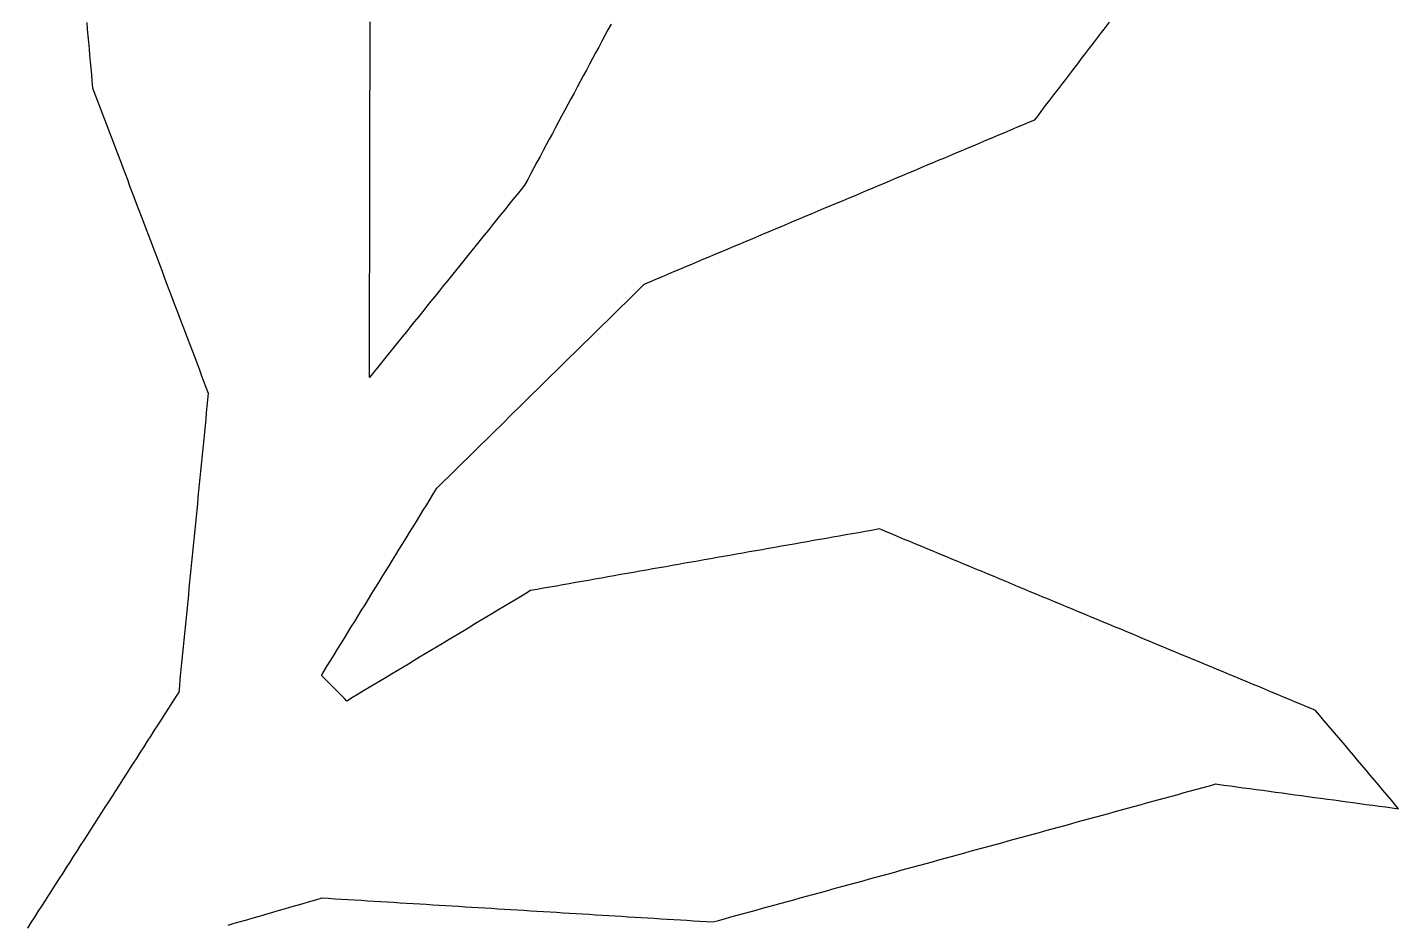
# Model space of a CAD drawing. Header units: millimetres. Extents: x 230 to 3347, y 514 to 5196.
# Drawn here: x 2893.1 to 3103.1, y 3527.3 to 3664.5 of the extents above; entities that cross this region are included whole.
import ezdxf

# ---------------------------------------------------------------- set-up
doc = ezdxf.new("R2010")
doc.units = ezdxf.units.MM
doc.layers.add('ALL_ISLANDS', color=7, linetype='Continuous')
doc.layers.add('OUTLINE_ISLAND_01', color=7, linetype='Continuous')

msp = doc.modelspace()

# ---------------------------------------------------------------- linework, layer by layer
at = {"layer": 'ALL_ISLANDS'}
for points in [[(2902.186, 3665.2308), (2902.2755, 3664.2348), (2902.365, 3663.2388), (2902.4544, 3662.2428), (2902.5439, 3661.2468), (2902.6334, 3660.2509), (2902.7229, 3659.2549), (2902.8124, 3658.2589), (2902.9019, 3657.2629), (2902.9914, 3656.2669), (2903.0809, 3655.2709), (2903.0972, 3655.2277), (2903.4513, 3654.2925), (2903.8054, 3653.3573), (2904.1595, 3652.4221), (2904.5136, 3651.4868), (2904.8677, 3650.5516), (2905.2218, 3649.6164), (2905.5759, 3648.6812), (2905.93, 3647.746), (2906.2841, 3646.8108), (2906.6382, 3645.8756), (2906.9923, 3644.9404), (2907.3464, 3644.0052), (2907.7005, 3643.07), (2908.0546, 3642.1348), (2908.4087, 3641.1996), (2908.7628, 3640.2644), (2909.1169, 3639.3292), (2909.471, 3638.3939), (2909.8251, 3637.4587), (2910.1792, 3636.5235), (2910.5333, 3635.5883), (2910.8874, 3634.6531), (2911.2415, 3633.7179), (2911.5956, 3632.7827), (2911.9497, 3631.8475), (2912.3038, 3630.9123), (2912.6579, 3629.9771), (2913.012, 3629.0419), (2913.3661, 3628.1067), (2913.7202, 3627.1715), (2914.0743, 3626.2362), (2914.4284, 3625.301), (2914.7825, 3624.3658), (2915.1366, 3623.4306), (2915.4907, 3622.4954), (2915.8449, 3621.5602), (2916.199, 3620.625), (2916.5531, 3619.6898), (2916.9072, 3618.7546), (2917.2613, 3617.8194), (2917.6154, 3616.8842), (2917.9695, 3615.949), (2918.3236, 3615.0138), (2918.6777, 3614.0786), (2919.0318, 3613.1433), (2919.3859, 3612.2081), (2919.74, 3611.2729), (2920.0941, 3610.3377), (2920.4482, 3609.4025), (2920.8023, 3608.4673), (2920.704, 3607.474), (2920.6056, 3606.4789), (2920.5072, 3605.4837), (2920.4088, 3604.4886), (2920.3104, 3603.4934), (2920.212, 3602.4983), (2920.1136, 3601.5031), (2920.0152, 3600.508), (2919.9168, 3599.5128), (2919.8184, 3598.5177), (2919.72, 3597.5225), (2919.6216, 3596.5274), (2919.5232, 3595.5323), (2919.4248, 3594.5371), (2919.3264, 3593.542), (2919.228, 3592.5468), (2919.1296, 3591.5517), (2919.0312, 3590.5565), (2918.9328, 3589.5614), (2918.8344, 3588.5662), (2918.7359, 3587.5711), (2918.6375, 3586.5759), (2918.5391, 3585.5808), (2918.4407, 3584.5856), (2918.3423, 3583.5905), (2918.2439, 3582.5953), (2918.1455, 3581.6002), (2918.0471, 3580.6051), (2917.9487, 3579.6099), (2917.8503, 3578.6148), (2917.7519, 3577.6196), (2917.6535, 3576.6245), (2917.5551, 3575.6293), (2917.4567, 3574.6342), (2917.3583, 3573.639), (2917.2599, 3572.6439), (2917.1615, 3571.6487), (2917.0631, 3570.6536), (2916.9647, 3569.6584), (2916.8663, 3568.6633), (2916.7679, 3567.6682), (2916.6695, 3566.673), (2916.571, 3565.6779), (2916.4726, 3564.6827), (2916.3742, 3563.6876), (2916.2758, 3562.6924), (2915.7806, 3561.9202), (2915.2407, 3561.0785), (2914.7009, 3560.2367), (2914.161, 3559.3949), (2913.6212, 3558.5532), (2913.0813, 3557.7114), (2912.5415, 3556.8697), (2912.0016, 3556.0279), (2911.4618, 3555.1861), (2910.9219, 3554.3444), (2910.3821, 3553.5026), (2909.8422, 3552.6609), (2909.3024, 3551.8191), (2908.7625, 3550.9773), (2908.2227, 3550.1356), (2907.6828, 3549.2938), (2907.143, 3548.4521), (2906.6031, 3547.6103), (2906.0633, 3546.7685), (2905.5234, 3545.9268), (2904.9836, 3545.085), (2904.4437, 3544.2433), (2903.9039, 3543.4015), (2903.364, 3542.5597), (2902.8242, 3541.718), (2902.2843, 3540.8762), (2901.7445, 3540.0345), (2901.2046, 3539.1927), (2900.6648, 3538.3509), (2900.1249, 3537.5092), (2899.5851, 3536.6674), (2899.0452, 3535.8257), (2898.5053, 3534.9839), (2897.9655, 3534.1421), (2897.4256, 3533.3004), (2896.8858, 3532.4586), (2896.3459, 3531.6169), (2895.8061, 3530.7751), (2895.2662, 3529.9333), (2894.7264, 3529.0916), (2894.1865, 3528.2498), (2893.6467, 3527.4081), (2893.1068, 3526.5663)], [(2923.8337, 3527.0166), (2924.7942, 3527.295), (2925.7546, 3527.5733), (2926.7151, 3527.8516), (2927.6756, 3528.1299), (2928.6361, 3528.4082), (2929.5966, 3528.6865), (2930.5571, 3528.9649), (2931.5176, 3529.2432), (2932.4781, 3529.5215), (2933.4386, 3529.7998), (2934.399, 3530.0781), (2935.3595, 3530.3565), (2936.32, 3530.6348), (2937.2805, 3530.9131), (2938.241, 3531.1914), (2939.2074, 3531.132), (2940.2056, 3531.0707), (2941.2037, 3531.0094), (2942.2018, 3530.948), (2943.1999, 3530.8867), (2944.198, 3530.8254), (2945.1961, 3530.764), (2946.1943, 3530.7027), (2947.1924, 3530.6414), (2948.1905, 3530.5801), (2949.1886, 3530.5187), (2950.1867, 3530.4574), (2951.1849, 3530.3961), (2952.183, 3530.3347), (2953.1811, 3530.2734), (2954.1792, 3530.2121), (2955.1773, 3530.1507), (2956.1754, 3530.0894), (2957.1736, 3530.0281), (2958.1717, 3529.9667), (2959.1698, 3529.9054), (2960.1679, 3529.8441), (2961.166, 3529.7827), (2962.1641, 3529.7214), (2963.1623, 3529.6601), (2964.1604, 3529.5988), (2965.1585, 3529.5374), (2966.1566, 3529.4761), (2967.1547, 3529.4148), (2968.1528, 3529.3534), (2969.151, 3529.2921), (2970.1491, 3529.2308), (2971.1472, 3529.1694), (2972.1453, 3529.1081), (2973.1434, 3529.0468), (2974.1416, 3528.9854), (2975.1397, 3528.9241), (2976.1378, 3528.8628), (2977.1359, 3528.8014), (2978.134, 3528.7401), (2979.1321, 3528.6788), (2980.1303, 3528.6175), (2981.1284, 3528.5561), (2982.1265, 3528.4948), (2983.1246, 3528.4335), (2984.1227, 3528.3721), (2985.1208, 3528.3108), (2986.119, 3528.2495), (2987.1171, 3528.1881), (2988.1152, 3528.1268), (2989.1133, 3528.0655), (2990.1114, 3528.0041), (2991.1095, 3527.9428), (2992.1077, 3527.8815), (2993.1058, 3527.8201), (2994.1039, 3527.7588), (2995.102, 3527.6975), (2996.1001, 3527.6361), (2997.0983, 3527.5748), (2998.0964, 3527.5135), (2998.9255, 3527.7409), (2999.8898, 3528.0054), (3000.8542, 3528.2699), (3001.8186, 3528.5344), (3002.783, 3528.799), (3003.7474, 3529.0635), (3004.7118, 3529.328), (3005.6761, 3529.5925), (3006.6405, 3529.857), (3007.6049, 3530.1215), (3008.5693, 3530.386), (3009.5337, 3530.6506), (3010.498, 3530.9151), (3011.4624, 3531.1796), (3012.4268, 3531.4441), (3013.3912, 3531.7086), (3014.3556, 3531.9731), (3015.32, 3532.2376), (3016.2843, 3532.5022), (3017.2487, 3532.7667), (3018.2131, 3533.0312), (3019.1775, 3533.2957), (3020.1419, 3533.5602), (3021.1062, 3533.8247), (3022.0706, 3534.0892), (3023.035, 3534.3537), (3023.9994, 3534.6183), (3024.9638, 3534.8828), (3025.9282, 3535.1473), (3026.8925, 3535.4118), (3027.8569, 3535.6763), (3028.8213, 3535.9408), (3029.7857, 3536.2053), (3030.7501, 3536.4699), (3031.7144, 3536.7344), (3032.6788, 3536.9989), (3033.6432, 3537.2634), (3034.6076, 3537.5279), (3035.572, 3537.7924), (3036.5364, 3538.0569), (3037.5007, 3538.3215), (3038.4651, 3538.586), (3039.4295, 3538.8505), (3040.3939, 3539.115), (3041.3583, 3539.3795), (3042.3226, 3539.644), (3043.287, 3539.9085), (3044.2514, 3540.1731), (3045.2158, 3540.4376), (3046.1802, 3540.7021), (3047.1446, 3540.9666), (3048.1089, 3541.2311), (3049.0733, 3541.4956), (3050.0377, 3541.7601), (3051.0021, 3542.0247), (3051.9665, 3542.2892), (3052.9308, 3542.5537), (3053.8952, 3542.8182), (3054.8596, 3543.0827), (3055.824, 3543.3472), (3056.7884, 3543.6117), (3057.7528, 3543.8763), (3058.7171, 3544.1408), (3059.6815, 3544.4053), (3060.6459, 3544.6698), (3061.6103, 3544.9343), (3062.5747, 3545.1988), (3063.539, 3545.4633), (3064.5034, 3545.7279), (3065.4678, 3545.9924), (3066.4322, 3546.2569), (3067.3966, 3546.5214), (3068.361, 3546.7859), (3069.3253, 3547.0504), (3070.2897, 3547.3149), (3071.2541, 3547.5795), (3072.2185, 3547.844), (3073.1829, 3548.1085), (3074.1472, 3548.373), (3075.1116, 3548.6375), (3075.3565, 3548.6043), (3076.3474, 3548.47), (3077.3384, 3548.3357), (3078.3293, 3548.2014), (3079.3203, 3548.0671), (3080.3112, 3547.9328), (3081.3021, 3547.7985), (3082.2931, 3547.6642), (3083.284, 3547.5299), (3084.275, 3547.3956), (3085.2659, 3547.2613), (3086.2568, 3547.127), (3087.2478, 3546.9927), (3088.2387, 3546.8584), (3089.2297, 3546.7241), (3090.2206, 3546.5898), (3091.2115, 3546.4555), (3092.2025, 3546.3212), (3093.1934, 3546.1869), (3094.1844, 3546.0525), (3095.1753, 3545.9182), (3096.1662, 3545.7839), (3097.1572, 3545.6496), (3098.1481, 3545.5153), (3099.1391, 3545.381), (3100.13, 3545.2467), (3101.1209, 3545.1124), (3102.1119, 3544.9781), (3103.1028, 3544.8438), (3102.6412, 3545.3906), (3101.9961, 3546.1547), (3101.3511, 3546.9188), (3100.706, 3547.6829), (3100.0609, 3548.447), (3099.4158, 3549.2111), (3098.7707, 3549.9752), (3098.1256, 3550.7393), (3097.4805, 3551.5034), (3096.8354, 3552.2675), (3096.1903, 3553.0316), (3095.5453, 3553.7957), (3094.9002, 3554.5598), (3094.2551, 3555.324), (3093.61, 3556.0881), (3092.9649, 3556.8522), (3092.3198, 3557.6163), (3091.6747, 3558.3804), (3091.0296, 3559.1445), (3090.3845, 3559.9086), (3090.0872, 3560.0323), (3089.1639, 3560.4164), (3088.2407, 3560.8005), (3087.3174, 3561.1847), (3086.3941, 3561.5688), (3085.4708, 3561.9529), (3084.5475, 3562.337), (3083.6242, 3562.7212), (3082.701, 3563.1053), (3081.7777, 3563.4894), (3080.8544, 3563.8735), (3079.9311, 3564.2576), (3079.0078, 3564.6418), (3078.0845, 3565.0259), (3077.1613, 3565.41), (3076.238, 3565.7941), (3075.3147, 3566.1782), (3074.3914, 3566.5624), (3073.4681, 3566.9465), (3072.5448, 3567.3306), (3071.6216, 3567.7147), (3070.6983, 3568.0989), (3069.775, 3568.483), (3068.8517, 3568.8671), (3067.9284, 3569.2512), (3067.0052, 3569.6353), (3066.0819, 3570.0195), (3065.1586, 3570.4036), (3064.2353, 3570.7877), (3063.312, 3571.1718), (3062.3887, 3571.5559), (3061.4655, 3571.9401), (3060.5422, 3572.3242), (3059.6189, 3572.7083), (3058.6956, 3573.0924), (3057.7723, 3573.4766), (3056.849, 3573.8607), (3055.9258, 3574.2448), (3055.0025, 3574.6289), (3054.0792, 3575.013), (3053.1559, 3575.3972), (3052.2326, 3575.7813), (3051.3093, 3576.1654), (3050.3861, 3576.5495), (3049.4628, 3576.9336), (3048.5395, 3577.3178), (3047.6162, 3577.7019), (3046.6929, 3578.086), (3045.7697, 3578.4701), (3044.8464, 3578.8542), (3043.9231, 3579.2384), (3042.9998, 3579.6225), (3042.0765, 3580.0066), (3041.1532, 3580.3907), (3040.23, 3580.7749), (3039.3067, 3581.159), (3038.3834, 3581.5431), (3037.4601, 3581.9272), (3036.5368, 3582.3113), (3035.6135, 3582.6955), (3034.6903, 3583.0796), (3033.767, 3583.4637), (3032.8437, 3583.8478), (3031.9204, 3584.2319), (3030.9971, 3584.6161), (3030.0738, 3585.0002), (3029.1506, 3585.3843), (3028.2273, 3585.7684), (3027.304, 3586.1526), (3026.3807, 3586.5367), (3025.4574, 3586.9208), (3024.5342, 3587.3049), (3023.6109, 3587.689), (3023.3549, 3587.6439), (3022.3701, 3587.4701), (3021.3854, 3587.2963), (3020.4006, 3587.1225), (3019.4158, 3586.9487), (3018.431, 3586.7749), (3017.4462, 3586.6011), (3016.4614, 3586.4273), (3015.4767, 3586.2536), (3014.4919, 3586.0798), (3013.5071, 3585.906), (3012.5223, 3585.7322), (3011.5375, 3585.5584), (3010.5527, 3585.3846), (3009.568, 3585.2108), (3008.5832, 3585.037), (3007.5984, 3584.8632), (3006.6136, 3584.6895), (3005.6288, 3584.5157), (3004.644, 3584.3419), (3003.6593, 3584.1681), (3002.6745, 3583.9943), (3001.6897, 3583.8205), (3000.7049, 3583.6467), (2999.7201, 3583.4729), (2998.7353, 3583.2991), (2997.7506, 3583.1254), (2996.7658, 3582.9516), (2995.781, 3582.7778), (2994.7962, 3582.604), (2993.8114, 3582.4302), (2992.8267, 3582.2564), (2991.8419, 3582.0826), (2990.8571, 3581.9088), (2989.8723, 3581.735), (2988.8875, 3581.5612), (2987.9027, 3581.3875), (2986.918, 3581.2137), (2985.9332, 3581.0399), (2984.9484, 3580.8661), (2983.9636, 3580.6923), (2982.9788, 3580.5185), (2981.994, 3580.3447), (2981.0093, 3580.1709), (2980.0245, 3579.9971), (2979.0397, 3579.8234), (2978.0549, 3579.6496), (2977.0701, 3579.4758), (2976.0853, 3579.302), (2975.1006, 3579.1282), (2974.1158, 3578.9544), (2973.131, 3578.7806), (2972.1462, 3578.6068), (2971.1614, 3578.433), (2970.1766, 3578.2593), (2969.4579, 3577.8272), (2968.6009, 3577.312), (2967.7438, 3576.7967), (2966.8868, 3576.2815), (2966.0297, 3575.7663), (2965.1727, 3575.251), (2964.3156, 3574.7358), (2963.4585, 3574.2206), (2962.6015, 3573.7054), (2961.7444, 3573.1901), (2960.8874, 3572.6749), (2960.0303, 3572.1597), (2959.1733, 3571.6445), (2958.3162, 3571.1292), (2957.4592, 3570.614), (2956.6021, 3570.0988), (2955.7451, 3569.5835), (2954.888, 3569.0683), (2954.031, 3568.5531), (2953.1739, 3568.0379), (2952.3168, 3567.5226), (2951.4598, 3567.0074), (2950.6027, 3566.4922), (2949.7457, 3565.977), (2948.8886, 3565.4617), (2948.0316, 3564.9465), (2947.1745, 3564.4313), (2946.3175, 3563.916), (2945.4604, 3563.4008), (2944.6034, 3562.8856), (2943.7463, 3562.3704), (2942.8893, 3561.8551), (2942.0322, 3561.3399), (2941.6576, 3561.7172), (2940.953, 3562.4269), (2940.2484, 3563.1365), (2939.5438, 3563.8461), (2938.8393, 3564.5557), (2938.1347, 3565.2654), (2938.5114, 3565.8762), (2939.0364, 3566.7274), (2939.5613, 3567.5785), (2940.0862, 3568.4297), (2940.6112, 3569.2808), (2941.1361, 3570.1319), (2941.6611, 3570.9831), (2942.186, 3571.8342), (2942.7109, 3572.6854), (2943.2359, 3573.5365), (2943.7608, 3574.3877), (2944.2857, 3575.2388), (2944.8107, 3576.0899), (2945.3356, 3576.9411), (2945.8605, 3577.7922), (2946.3855, 3578.6434), (2946.9104, 3579.4945), (2947.4353, 3580.3456), (2947.9603, 3581.1968), (2948.4852, 3582.0479), (2949.0101, 3582.8991), (2949.5351, 3583.7502), (2950.06, 3584.6014), (2950.585, 3585.4525), (2951.1099, 3586.3036), (2951.6348, 3587.1548), (2952.1598, 3588.0059), (2952.6847, 3588.8571), (2953.2096, 3589.7082), (2953.7346, 3590.5594), (2954.2595, 3591.4105), (2954.7844, 3592.2616), (2955.3094, 3593.1128), (2955.8343, 3593.9639), (2956.2185, 3594.3418), (2956.9314, 3595.0431), (2957.6444, 3595.7443), (2958.3573, 3596.4455), (2959.0702, 3597.1468), (2959.7831, 3597.848), (2960.4961, 3598.5493), (2961.209, 3599.2505), (2961.9219, 3599.9517), (2962.6348, 3600.653), (2963.3478, 3601.3542), (2964.0607, 3602.0555), (2964.7736, 3602.7567), (2965.4865, 3603.4579), (2966.1995, 3604.1592), (2966.9124, 3604.8604), (2967.6253, 3605.5617), (2968.3382, 3606.2629), (2969.0512, 3606.9641), (2969.7641, 3607.6654), (2970.477, 3608.3666), (2971.1899, 3609.0679), (2971.9029, 3609.7691), (2972.6158, 3610.4703), (2973.3287, 3611.1716), (2974.0416, 3611.8728), (2974.7546, 3612.574), (2975.4675, 3613.2753), (2976.1804, 3613.9765), (2976.8933, 3614.6778), (2977.6063, 3615.379), (2978.3192, 3616.0802), (2979.0321, 3616.7815), (2979.745, 3617.4827), (2980.458, 3618.184), (2981.1709, 3618.8852), (2981.8838, 3619.5864), (2982.5967, 3620.2877), (2983.3097, 3620.9889), (2984.0226, 3621.6902), (2984.7355, 3622.3914), (2985.4485, 3623.0926), (2986.1614, 3623.7939), (2986.8743, 3624.4951), (2987.5872, 3625.1964), (2988.4221, 3625.5477), (2989.3438, 3625.9355), (2990.2655, 3626.3234), (2991.1872, 3626.7112), (2992.109, 3627.0991), (2993.0307, 3627.487), (2993.9524, 3627.8748), (2994.8741, 3628.2627), (2995.7958, 3628.6505), (2996.7175, 3629.0384), (2997.6393, 3629.4263), (2998.561, 3629.8141), (2999.4827, 3630.202), (3000.4044, 3630.5898), (3001.3261, 3630.9777), (3002.2479, 3631.3656), (3003.1696, 3631.7534), (3004.0913, 3632.1413), (3005.013, 3632.5291), (3005.9347, 3632.917), (3006.8565, 3633.3049), (3007.7782, 3633.6927), (3008.6999, 3634.0806), (3009.6216, 3634.4684), (3010.5433, 3634.8563), (3011.465, 3635.2442), (3012.3868, 3635.632), (3013.3085, 3636.0199), (3014.2302, 3636.4077), (3015.1519, 3636.7956), (3016.0736, 3637.1835), (3016.9954, 3637.5713), (3017.9171, 3637.9592), (3018.8388, 3638.347), (3019.7605, 3638.7349), (3020.6822, 3639.1228), (3021.6039, 3639.5106), (3022.5257, 3639.8985), (3023.4474, 3640.2863), (3024.3691, 3640.6742), (3025.2908, 3641.062), (3026.2125, 3641.4499), (3027.1343, 3641.8378), (3028.056, 3642.2256), (3028.9777, 3642.6135), (3029.8994, 3643.0013), (3030.8211, 3643.3892), (3031.7428, 3643.7771), (3032.6646, 3644.1649), (3033.5863, 3644.5528), (3034.508, 3644.9406), (3035.4297, 3645.3285), (3036.3514, 3645.7164), (3037.2732, 3646.1042), (3038.1949, 3646.4921), (3039.1166, 3646.8799), (3040.0383, 3647.2678), (3040.96, 3647.6557), (3041.8818, 3648.0435), (3042.8035, 3648.4314), (3043.7252, 3648.8192), (3044.6469, 3649.2071), (3045.5686, 3649.595), (3046.4903, 3649.9828), (3047.4121, 3650.3707), (3047.883, 3650.9868), (3048.4903, 3651.7813), (3049.0975, 3652.5758), (3049.7048, 3653.3703), (3050.3121, 3654.1648), (3050.9193, 3654.9593), (3051.5266, 3655.7538), (3052.1339, 3656.5483), (3052.7411, 3657.3427), (3053.3484, 3658.1372), (3053.9557, 3658.9317), (3054.563, 3659.7262), (3055.1702, 3660.5207), (3055.7775, 3661.3152), (3056.3848, 3662.1097), (3056.992, 3662.9042), (3057.5993, 3663.6987), (3058.2066, 3664.4932), (3058.8138, 3665.2877)], [(2982.4932, 3665.0228), (2982.0203, 3664.1416), (2981.5474, 3663.2605), (2981.0746, 3662.3794), (2980.6017, 3661.4982), (2980.1288, 3660.6171), (2979.6559, 3659.736), (2979.1831, 3658.8549), (2978.7102, 3657.9737), (2978.2373, 3657.0926), (2977.7644, 3656.2115), (2977.2916, 3655.3303), (2976.8187, 3654.4492), (2976.3458, 3653.5681), (2975.8729, 3652.687), (2975.4, 3651.8058), (2974.9272, 3650.9247), (2974.4543, 3650.0436), (2973.9814, 3649.1624), (2973.5085, 3648.2813), (2973.0357, 3647.4002), (2972.5628, 3646.5191), (2972.0899, 3645.6379), (2971.617, 3644.7568), (2971.1442, 3643.8757), (2970.6713, 3642.9945), (2970.1984, 3642.1134), (2969.7255, 3641.2323), (2969.2526, 3640.3512), (2968.7241, 3639.6959), (2968.0963, 3638.9176), (2967.4684, 3638.1392), (2966.8406, 3637.3609), (2966.2127, 3636.5825), (2965.5849, 3635.8042), (2964.9571, 3635.0259), (2964.3292, 3634.2475), (2963.7014, 3633.4692), (2963.0735, 3632.6908), (2962.4457, 3631.9125), (2961.8178, 3631.1342), (2961.19, 3630.3558), (2960.5622, 3629.5775), (2959.9343, 3628.7991), (2959.3065, 3628.0208), (2958.6786, 3627.2425), (2958.0508, 3626.4641), (2957.423, 3625.6858), (2956.7951, 3624.9074), (2956.1673, 3624.1291), (2955.5394, 3623.3507), (2954.9116, 3622.5724), (2954.2837, 3621.7941), (2953.6559, 3621.0157), (2953.0281, 3620.2374), (2952.4002, 3619.459), (2951.7724, 3618.6807), (2951.1445, 3617.9024), (2950.5167, 3617.124), (2949.8889, 3616.3457), (2949.261, 3615.5673), (2948.6332, 3614.789), (2948.0053, 3614.0107), (2947.3775, 3613.2323), (2946.7497, 3612.454), (2946.1218, 3611.6756), (2945.494, 3610.8973), (2945.4948, 3611.3628), (2945.4966, 3612.3628), (2945.4984, 3613.3628), (2945.5003, 3614.3628), (2945.5021, 3615.3628), (2945.5039, 3616.3628), (2945.5057, 3617.3628), (2945.5075, 3618.3628), (2945.5093, 3619.3628), (2945.5111, 3620.3628), (2945.5129, 3621.3628), (2945.5148, 3622.3628), (2945.5166, 3623.3628), (2945.5184, 3624.3628), (2945.5202, 3625.3628), (2945.522, 3626.3628), (2945.5238, 3627.3628), (2945.5256, 3628.3628), (2945.5274, 3629.3628), (2945.5293, 3630.3628), (2945.5311, 3631.3628), (2945.5329, 3632.3628), (2945.5347, 3633.3627), (2945.5365, 3634.3627), (2945.5383, 3635.3627), (2945.5401, 3636.3627), (2945.542, 3637.3627), (2945.5438, 3638.3627), (2945.5456, 3639.3627), (2945.5474, 3640.3627), (2945.5492, 3641.3627), (2945.551, 3642.3627), (2945.5528, 3643.3627), (2945.5546, 3644.3627), (2945.5565, 3645.3627), (2945.5583, 3646.3627), (2945.5601, 3647.3627), (2945.5619, 3648.3627), (2945.5637, 3649.3627), (2945.5655, 3650.3627), (2945.5673, 3651.3627), (2945.5691, 3652.3627), (2945.571, 3653.3627), (2945.5728, 3654.3627), (2945.5746, 3655.3627), (2945.5764, 3656.3627), (2945.5782, 3657.3627), (2945.58, 3658.3627), (2945.5818, 3659.3627), (2945.5837, 3660.3627), (2945.5855, 3661.3627), (2945.5873, 3662.3627), (2945.5891, 3663.3627), (2945.5909, 3664.3627), (2945.5927, 3665.3627)]]:
    msp.add_lwpolyline(points, dxfattribs=at)
at = {"layer": 'OUTLINE_ISLAND_01'}
for points in [[(2902.186, 3665.2308), (2902.2755, 3664.2348), (2902.365, 3663.2388), (2902.4544, 3662.2428), (2902.5439, 3661.2468), (2902.6334, 3660.2509), (2902.7229, 3659.2549), (2902.8124, 3658.2589), (2902.9019, 3657.2629), (2902.9914, 3656.2669), (2903.0809, 3655.2709), (2903.0972, 3655.2277), (2903.4513, 3654.2925), (2903.8054, 3653.3573), (2904.1595, 3652.4221), (2904.5136, 3651.4868), (2904.8677, 3650.5516), (2905.2218, 3649.6164), (2905.5759, 3648.6812), (2905.93, 3647.746), (2906.2841, 3646.8108), (2906.6382, 3645.8756), (2906.9923, 3644.9404), (2907.3464, 3644.0052), (2907.7005, 3643.07), (2908.0546, 3642.1348), (2908.4087, 3641.1996), (2908.7628, 3640.2644), (2909.1169, 3639.3292), (2909.471, 3638.3939), (2909.8251, 3637.4587), (2910.1792, 3636.5235), (2910.5333, 3635.5883), (2910.8874, 3634.6531), (2911.2415, 3633.7179), (2911.5956, 3632.7827), (2911.9497, 3631.8475), (2912.3038, 3630.9123), (2912.6579, 3629.9771), (2913.012, 3629.0419), (2913.3661, 3628.1067), (2913.7202, 3627.1715), (2914.0743, 3626.2362), (2914.4284, 3625.301), (2914.7825, 3624.3658), (2915.1366, 3623.4306), (2915.4907, 3622.4954), (2915.8449, 3621.5602), (2916.199, 3620.625), (2916.5531, 3619.6898), (2916.9072, 3618.7546), (2917.2613, 3617.8194), (2917.6154, 3616.8842), (2917.9695, 3615.949), (2918.3236, 3615.0138), (2918.6777, 3614.0786), (2919.0318, 3613.1433), (2919.3859, 3612.2081), (2919.74, 3611.2729), (2920.0941, 3610.3377), (2920.4482, 3609.4025), (2920.8023, 3608.4673), (2920.704, 3607.474), (2920.6056, 3606.4789), (2920.5072, 3605.4837), (2920.4088, 3604.4886), (2920.3104, 3603.4934), (2920.212, 3602.4983), (2920.1136, 3601.5031), (2920.0152, 3600.508), (2919.9168, 3599.5128), (2919.8184, 3598.5177), (2919.72, 3597.5225), (2919.6216, 3596.5274), (2919.5232, 3595.5323), (2919.4248, 3594.5371), (2919.3264, 3593.542), (2919.228, 3592.5468), (2919.1296, 3591.5517), (2919.0312, 3590.5565), (2918.9328, 3589.5614), (2918.8344, 3588.5662), (2918.7359, 3587.5711), (2918.6375, 3586.5759), (2918.5391, 3585.5808), (2918.4407, 3584.5856), (2918.3423, 3583.5905), (2918.2439, 3582.5953), (2918.1455, 3581.6002), (2918.0471, 3580.6051), (2917.9487, 3579.6099), (2917.8503, 3578.6148), (2917.7519, 3577.6196), (2917.6535, 3576.6245), (2917.5551, 3575.6293), (2917.4567, 3574.6342), (2917.3583, 3573.639), (2917.2599, 3572.6439), (2917.1615, 3571.6487), (2917.0631, 3570.6536), (2916.9647, 3569.6584), (2916.8663, 3568.6633), (2916.7679, 3567.6682), (2916.6695, 3566.673), (2916.571, 3565.6779), (2916.4726, 3564.6827), (2916.3742, 3563.6876), (2916.2758, 3562.6924), (2915.7806, 3561.9202), (2915.2407, 3561.0785), (2914.7009, 3560.2367), (2914.161, 3559.3949), (2913.6212, 3558.5532), (2913.0813, 3557.7114), (2912.5415, 3556.8697), (2912.0016, 3556.0279), (2911.4618, 3555.1861), (2910.9219, 3554.3444), (2910.3821, 3553.5026), (2909.8422, 3552.6609), (2909.3024, 3551.8191), (2908.7625, 3550.9773), (2908.2227, 3550.1356), (2907.6828, 3549.2938), (2907.143, 3548.4521), (2906.6031, 3547.6103), (2906.0633, 3546.7685), (2905.5234, 3545.9268), (2904.9836, 3545.085), (2904.4437, 3544.2433), (2903.9039, 3543.4015), (2903.364, 3542.5597), (2902.8242, 3541.718), (2902.2843, 3540.8762), (2901.7445, 3540.0345), (2901.2046, 3539.1927), (2900.6648, 3538.3509), (2900.1249, 3537.5092), (2899.5851, 3536.6674), (2899.0452, 3535.8257), (2898.5053, 3534.9839), (2897.9655, 3534.1421), (2897.4256, 3533.3004), (2896.8858, 3532.4586), (2896.3459, 3531.6169), (2895.8061, 3530.7751), (2895.2662, 3529.9333), (2894.7264, 3529.0916), (2894.1865, 3528.2498), (2893.6467, 3527.4081), (2893.1068, 3526.5663)], [(2923.8337, 3527.0166), (2924.7942, 3527.295), (2925.7546, 3527.5733), (2926.7151, 3527.8516), (2927.6756, 3528.1299), (2928.6361, 3528.4082), (2929.5966, 3528.6865), (2930.5571, 3528.9649), (2931.5176, 3529.2432), (2932.4781, 3529.5215), (2933.4386, 3529.7998), (2934.399, 3530.0781), (2935.3595, 3530.3565), (2936.32, 3530.6348), (2937.2805, 3530.9131), (2938.241, 3531.1914), (2939.2074, 3531.132), (2940.2056, 3531.0707), (2941.2037, 3531.0094), (2942.2018, 3530.948), (2943.1999, 3530.8867), (2944.198, 3530.8254), (2945.1961, 3530.764), (2946.1943, 3530.7027), (2947.1924, 3530.6414), (2948.1905, 3530.5801), (2949.1886, 3530.5187), (2950.1867, 3530.4574), (2951.1849, 3530.3961), (2952.183, 3530.3347), (2953.1811, 3530.2734), (2954.1792, 3530.2121), (2955.1773, 3530.1507), (2956.1754, 3530.0894), (2957.1736, 3530.0281), (2958.1717, 3529.9667), (2959.1698, 3529.9054), (2960.1679, 3529.8441), (2961.166, 3529.7827), (2962.1641, 3529.7214), (2963.1623, 3529.6601), (2964.1604, 3529.5988), (2965.1585, 3529.5374), (2966.1566, 3529.4761), (2967.1547, 3529.4148), (2968.1528, 3529.3534), (2969.151, 3529.2921), (2970.1491, 3529.2308), (2971.1472, 3529.1694), (2972.1453, 3529.1081), (2973.1434, 3529.0468), (2974.1416, 3528.9854), (2975.1397, 3528.9241), (2976.1378, 3528.8628), (2977.1359, 3528.8014), (2978.134, 3528.7401), (2979.1321, 3528.6788), (2980.1303, 3528.6175), (2981.1284, 3528.5561), (2982.1265, 3528.4948), (2983.1246, 3528.4335), (2984.1227, 3528.3721), (2985.1208, 3528.3108), (2986.119, 3528.2495), (2987.1171, 3528.1881), (2988.1152, 3528.1268), (2989.1133, 3528.0655), (2990.1114, 3528.0041), (2991.1095, 3527.9428), (2992.1077, 3527.8815), (2993.1058, 3527.8201), (2994.1039, 3527.7588), (2995.102, 3527.6975), (2996.1001, 3527.6361), (2997.0983, 3527.5748), (2998.0964, 3527.5135), (2998.9255, 3527.7409), (2999.8898, 3528.0054), (3000.8542, 3528.2699), (3001.8186, 3528.5344), (3002.783, 3528.799), (3003.7474, 3529.0635), (3004.7118, 3529.328), (3005.6761, 3529.5925), (3006.6405, 3529.857), (3007.6049, 3530.1215), (3008.5693, 3530.386), (3009.5337, 3530.6506), (3010.498, 3530.9151), (3011.4624, 3531.1796), (3012.4268, 3531.4441), (3013.3912, 3531.7086), (3014.3556, 3531.9731), (3015.32, 3532.2376), (3016.2843, 3532.5022), (3017.2487, 3532.7667), (3018.2131, 3533.0312), (3019.1775, 3533.2957), (3020.1419, 3533.5602), (3021.1062, 3533.8247), (3022.0706, 3534.0892), (3023.035, 3534.3537), (3023.9994, 3534.6183), (3024.9638, 3534.8828), (3025.9282, 3535.1473), (3026.8925, 3535.4118), (3027.8569, 3535.6763), (3028.8213, 3535.9408), (3029.7857, 3536.2053), (3030.7501, 3536.4699), (3031.7144, 3536.7344), (3032.6788, 3536.9989), (3033.6432, 3537.2634), (3034.6076, 3537.5279), (3035.572, 3537.7924), (3036.5364, 3538.0569), (3037.5007, 3538.3215), (3038.4651, 3538.586), (3039.4295, 3538.8505), (3040.3939, 3539.115), (3041.3583, 3539.3795), (3042.3226, 3539.644), (3043.287, 3539.9085), (3044.2514, 3540.1731), (3045.2158, 3540.4376), (3046.1802, 3540.7021), (3047.1446, 3540.9666), (3048.1089, 3541.2311), (3049.0733, 3541.4956), (3050.0377, 3541.7601), (3051.0021, 3542.0247), (3051.9665, 3542.2892), (3052.9308, 3542.5537), (3053.8952, 3542.8182), (3054.8596, 3543.0827), (3055.824, 3543.3472), (3056.7884, 3543.6117), (3057.7528, 3543.8763), (3058.7171, 3544.1408), (3059.6815, 3544.4053), (3060.6459, 3544.6698), (3061.6103, 3544.9343), (3062.5747, 3545.1988), (3063.539, 3545.4633), (3064.5034, 3545.7279), (3065.4678, 3545.9924), (3066.4322, 3546.2569), (3067.3966, 3546.5214), (3068.361, 3546.7859), (3069.3253, 3547.0504), (3070.2897, 3547.3149), (3071.2541, 3547.5795), (3072.2185, 3547.844), (3073.1829, 3548.1085), (3074.1472, 3548.373), (3075.1116, 3548.6375), (3075.3565, 3548.6043), (3076.3474, 3548.47), (3077.3384, 3548.3357), (3078.3293, 3548.2014), (3079.3203, 3548.0671), (3080.3112, 3547.9328), (3081.3021, 3547.7985), (3082.2931, 3547.6642), (3083.284, 3547.5299), (3084.275, 3547.3956), (3085.2659, 3547.2613), (3086.2568, 3547.127), (3087.2478, 3546.9927), (3088.2387, 3546.8584), (3089.2297, 3546.7241), (3090.2206, 3546.5898), (3091.2115, 3546.4555), (3092.2025, 3546.3212), (3093.1934, 3546.1869), (3094.1844, 3546.0525), (3095.1753, 3545.9182), (3096.1662, 3545.7839), (3097.1572, 3545.6496), (3098.1481, 3545.5153), (3099.1391, 3545.381), (3100.13, 3545.2467), (3101.1209, 3545.1124), (3102.1119, 3544.9781), (3103.1028, 3544.8438), (3102.6412, 3545.3906), (3101.9961, 3546.1547), (3101.3511, 3546.9188), (3100.706, 3547.6829), (3100.0609, 3548.447), (3099.4158, 3549.2111), (3098.7707, 3549.9752), (3098.1256, 3550.7393), (3097.4805, 3551.5034), (3096.8354, 3552.2675), (3096.1903, 3553.0316), (3095.5453, 3553.7957), (3094.9002, 3554.5598), (3094.2551, 3555.324), (3093.61, 3556.0881), (3092.9649, 3556.8522), (3092.3198, 3557.6163), (3091.6747, 3558.3804), (3091.0296, 3559.1445), (3090.3845, 3559.9086), (3090.0872, 3560.0323), (3089.1639, 3560.4164), (3088.2407, 3560.8005), (3087.3174, 3561.1847), (3086.3941, 3561.5688), (3085.4708, 3561.9529), (3084.5475, 3562.337), (3083.6242, 3562.7212), (3082.701, 3563.1053), (3081.7777, 3563.4894), (3080.8544, 3563.8735), (3079.9311, 3564.2576), (3079.0078, 3564.6418), (3078.0845, 3565.0259), (3077.1613, 3565.41), (3076.238, 3565.7941), (3075.3147, 3566.1782), (3074.3914, 3566.5624), (3073.4681, 3566.9465), (3072.5448, 3567.3306), (3071.6216, 3567.7147), (3070.6983, 3568.0989), (3069.775, 3568.483), (3068.8517, 3568.8671), (3067.9284, 3569.2512), (3067.0052, 3569.6353), (3066.0819, 3570.0195), (3065.1586, 3570.4036), (3064.2353, 3570.7877), (3063.312, 3571.1718), (3062.3887, 3571.5559), (3061.4655, 3571.9401), (3060.5422, 3572.3242), (3059.6189, 3572.7083), (3058.6956, 3573.0924), (3057.7723, 3573.4766), (3056.849, 3573.8607), (3055.9258, 3574.2448), (3055.0025, 3574.6289), (3054.0792, 3575.013), (3053.1559, 3575.3972), (3052.2326, 3575.7813), (3051.3093, 3576.1654), (3050.3861, 3576.5495), (3049.4628, 3576.9336), (3048.5395, 3577.3178), (3047.6162, 3577.7019), (3046.6929, 3578.086), (3045.7697, 3578.4701), (3044.8464, 3578.8542), (3043.9231, 3579.2384), (3042.9998, 3579.6225), (3042.0765, 3580.0066), (3041.1532, 3580.3907), (3040.23, 3580.7749), (3039.3067, 3581.159), (3038.3834, 3581.5431), (3037.4601, 3581.9272), (3036.5368, 3582.3113), (3035.6135, 3582.6955), (3034.6903, 3583.0796), (3033.767, 3583.4637), (3032.8437, 3583.8478), (3031.9204, 3584.2319), (3030.9971, 3584.6161), (3030.0738, 3585.0002), (3029.1506, 3585.3843), (3028.2273, 3585.7684), (3027.304, 3586.1526), (3026.3807, 3586.5367), (3025.4574, 3586.9208), (3024.5342, 3587.3049), (3023.6109, 3587.689), (3023.3549, 3587.6439), (3022.3701, 3587.4701), (3021.3854, 3587.2963), (3020.4006, 3587.1225), (3019.4158, 3586.9487), (3018.431, 3586.7749), (3017.4462, 3586.6011), (3016.4614, 3586.4273), (3015.4767, 3586.2536), (3014.4919, 3586.0798), (3013.5071, 3585.906), (3012.5223, 3585.7322), (3011.5375, 3585.5584), (3010.5527, 3585.3846), (3009.568, 3585.2108), (3008.5832, 3585.037), (3007.5984, 3584.8632), (3006.6136, 3584.6895), (3005.6288, 3584.5157), (3004.644, 3584.3419), (3003.6593, 3584.1681), (3002.6745, 3583.9943), (3001.6897, 3583.8205), (3000.7049, 3583.6467), (2999.7201, 3583.4729), (2998.7353, 3583.2991), (2997.7506, 3583.1254), (2996.7658, 3582.9516), (2995.781, 3582.7778), (2994.7962, 3582.604), (2993.8114, 3582.4302), (2992.8267, 3582.2564), (2991.8419, 3582.0826), (2990.8571, 3581.9088), (2989.8723, 3581.735), (2988.8875, 3581.5612), (2987.9027, 3581.3875), (2986.918, 3581.2137), (2985.9332, 3581.0399), (2984.9484, 3580.8661), (2983.9636, 3580.6923), (2982.9788, 3580.5185), (2981.994, 3580.3447), (2981.0093, 3580.1709), (2980.0245, 3579.9971), (2979.0397, 3579.8234), (2978.0549, 3579.6496), (2977.0701, 3579.4758), (2976.0853, 3579.302), (2975.1006, 3579.1282), (2974.1158, 3578.9544), (2973.131, 3578.7806), (2972.1462, 3578.6068), (2971.1614, 3578.433), (2970.1766, 3578.2593), (2969.4579, 3577.8272), (2968.6009, 3577.312), (2967.7438, 3576.7967), (2966.8868, 3576.2815), (2966.0297, 3575.7663), (2965.1727, 3575.251), (2964.3156, 3574.7358), (2963.4585, 3574.2206), (2962.6015, 3573.7054), (2961.7444, 3573.1901), (2960.8874, 3572.6749), (2960.0303, 3572.1597), (2959.1733, 3571.6445), (2958.3162, 3571.1292), (2957.4592, 3570.614), (2956.6021, 3570.0988), (2955.7451, 3569.5835), (2954.888, 3569.0683), (2954.031, 3568.5531), (2953.1739, 3568.0379), (2952.3168, 3567.5226), (2951.4598, 3567.0074), (2950.6027, 3566.4922), (2949.7457, 3565.977), (2948.8886, 3565.4617), (2948.0316, 3564.9465), (2947.1745, 3564.4313), (2946.3175, 3563.916), (2945.4604, 3563.4008), (2944.6034, 3562.8856), (2943.7463, 3562.3704), (2942.8893, 3561.8551), (2942.0322, 3561.3399), (2941.6576, 3561.7172), (2940.953, 3562.4269), (2940.2484, 3563.1365), (2939.5438, 3563.8461), (2938.8393, 3564.5557), (2938.1347, 3565.2654), (2938.5114, 3565.8762), (2939.0364, 3566.7274), (2939.5613, 3567.5785), (2940.0862, 3568.4297), (2940.6112, 3569.2808), (2941.1361, 3570.1319), (2941.6611, 3570.9831), (2942.186, 3571.8342), (2942.7109, 3572.6854), (2943.2359, 3573.5365), (2943.7608, 3574.3877), (2944.2857, 3575.2388), (2944.8107, 3576.0899), (2945.3356, 3576.9411), (2945.8605, 3577.7922), (2946.3855, 3578.6434), (2946.9104, 3579.4945), (2947.4353, 3580.3456), (2947.9603, 3581.1968), (2948.4852, 3582.0479), (2949.0101, 3582.8991), (2949.5351, 3583.7502), (2950.06, 3584.6014), (2950.585, 3585.4525), (2951.1099, 3586.3036), (2951.6348, 3587.1548), (2952.1598, 3588.0059), (2952.6847, 3588.8571), (2953.2096, 3589.7082), (2953.7346, 3590.5594), (2954.2595, 3591.4105), (2954.7844, 3592.2616), (2955.3094, 3593.1128), (2955.8343, 3593.9639), (2956.2185, 3594.3418), (2956.9314, 3595.0431), (2957.6444, 3595.7443), (2958.3573, 3596.4455), (2959.0702, 3597.1468), (2959.7831, 3597.848), (2960.4961, 3598.5493), (2961.209, 3599.2505), (2961.9219, 3599.9517), (2962.6348, 3600.653), (2963.3478, 3601.3542), (2964.0607, 3602.0555), (2964.7736, 3602.7567), (2965.4865, 3603.4579), (2966.1995, 3604.1592), (2966.9124, 3604.8604), (2967.6253, 3605.5617), (2968.3382, 3606.2629), (2969.0512, 3606.9641), (2969.7641, 3607.6654), (2970.477, 3608.3666), (2971.1899, 3609.0679), (2971.9029, 3609.7691), (2972.6158, 3610.4703), (2973.3287, 3611.1716), (2974.0416, 3611.8728), (2974.7546, 3612.574), (2975.4675, 3613.2753), (2976.1804, 3613.9765), (2976.8933, 3614.6778), (2977.6063, 3615.379), (2978.3192, 3616.0802), (2979.0321, 3616.7815), (2979.745, 3617.4827), (2980.458, 3618.184), (2981.1709, 3618.8852), (2981.8838, 3619.5864), (2982.5967, 3620.2877), (2983.3097, 3620.9889), (2984.0226, 3621.6902), (2984.7355, 3622.3914), (2985.4485, 3623.0926), (2986.1614, 3623.7939), (2986.8743, 3624.4951), (2987.5872, 3625.1964), (2988.4221, 3625.5477), (2989.3438, 3625.9355), (2990.2655, 3626.3234), (2991.1872, 3626.7112), (2992.109, 3627.0991), (2993.0307, 3627.487), (2993.9524, 3627.8748), (2994.8741, 3628.2627), (2995.7958, 3628.6505), (2996.7175, 3629.0384), (2997.6393, 3629.4263), (2998.561, 3629.8141), (2999.4827, 3630.202), (3000.4044, 3630.5898), (3001.3261, 3630.9777), (3002.2479, 3631.3656), (3003.1696, 3631.7534), (3004.0913, 3632.1413), (3005.013, 3632.5291), (3005.9347, 3632.917), (3006.8565, 3633.3049), (3007.7782, 3633.6927), (3008.6999, 3634.0806), (3009.6216, 3634.4684), (3010.5433, 3634.8563), (3011.465, 3635.2442), (3012.3868, 3635.632), (3013.3085, 3636.0199), (3014.2302, 3636.4077), (3015.1519, 3636.7956), (3016.0736, 3637.1835), (3016.9954, 3637.5713), (3017.9171, 3637.9592), (3018.8388, 3638.347), (3019.7605, 3638.7349), (3020.6822, 3639.1228), (3021.6039, 3639.5106), (3022.5257, 3639.8985), (3023.4474, 3640.2863), (3024.3691, 3640.6742), (3025.2908, 3641.062), (3026.2125, 3641.4499), (3027.1343, 3641.8378), (3028.056, 3642.2256), (3028.9777, 3642.6135), (3029.8994, 3643.0013), (3030.8211, 3643.3892), (3031.7428, 3643.7771), (3032.6646, 3644.1649), (3033.5863, 3644.5528), (3034.508, 3644.9406), (3035.4297, 3645.3285), (3036.3514, 3645.7164), (3037.2732, 3646.1042), (3038.1949, 3646.4921), (3039.1166, 3646.8799), (3040.0383, 3647.2678), (3040.96, 3647.6557), (3041.8818, 3648.0435), (3042.8035, 3648.4314), (3043.7252, 3648.8192), (3044.6469, 3649.2071), (3045.5686, 3649.595), (3046.4903, 3649.9828), (3047.4121, 3650.3707), (3047.883, 3650.9868), (3048.4903, 3651.7813), (3049.0975, 3652.5758), (3049.7048, 3653.3703), (3050.3121, 3654.1648), (3050.9193, 3654.9593), (3051.5266, 3655.7538), (3052.1339, 3656.5483), (3052.7411, 3657.3427), (3053.3484, 3658.1372), (3053.9557, 3658.9317), (3054.563, 3659.7262), (3055.1702, 3660.5207), (3055.7775, 3661.3152), (3056.3848, 3662.1097), (3056.992, 3662.9042), (3057.5993, 3663.6987), (3058.2066, 3664.4932), (3058.8138, 3665.2877)], [(2982.4932, 3665.0228), (2982.0203, 3664.1416), (2981.5474, 3663.2605), (2981.0746, 3662.3794), (2980.6017, 3661.4982), (2980.1288, 3660.6171), (2979.6559, 3659.736), (2979.1831, 3658.8549), (2978.7102, 3657.9737), (2978.2373, 3657.0926), (2977.7644, 3656.2115), (2977.2916, 3655.3303), (2976.8187, 3654.4492), (2976.3458, 3653.5681), (2975.8729, 3652.687), (2975.4, 3651.8058), (2974.9272, 3650.9247), (2974.4543, 3650.0436), (2973.9814, 3649.1624), (2973.5085, 3648.2813), (2973.0357, 3647.4002), (2972.5628, 3646.5191), (2972.0899, 3645.6379), (2971.617, 3644.7568), (2971.1442, 3643.8757), (2970.6713, 3642.9945), (2970.1984, 3642.1134), (2969.7255, 3641.2323), (2969.2526, 3640.3512), (2968.7241, 3639.6959), (2968.0963, 3638.9176), (2967.4684, 3638.1392), (2966.8406, 3637.3609), (2966.2127, 3636.5825), (2965.5849, 3635.8042), (2964.9571, 3635.0259), (2964.3292, 3634.2475), (2963.7014, 3633.4692), (2963.0735, 3632.6908), (2962.4457, 3631.9125), (2961.8178, 3631.1342), (2961.19, 3630.3558), (2960.5622, 3629.5775), (2959.9343, 3628.7991), (2959.3065, 3628.0208), (2958.6786, 3627.2425), (2958.0508, 3626.4641), (2957.423, 3625.6858), (2956.7951, 3624.9074), (2956.1673, 3624.1291), (2955.5394, 3623.3507), (2954.9116, 3622.5724), (2954.2837, 3621.7941), (2953.6559, 3621.0157), (2953.0281, 3620.2374), (2952.4002, 3619.459), (2951.7724, 3618.6807), (2951.1445, 3617.9024), (2950.5167, 3617.124), (2949.8889, 3616.3457), (2949.261, 3615.5673), (2948.6332, 3614.789), (2948.0053, 3614.0107), (2947.3775, 3613.2323), (2946.7497, 3612.454), (2946.1218, 3611.6756), (2945.494, 3610.8973), (2945.4948, 3611.3628), (2945.4966, 3612.3628), (2945.4984, 3613.3628), (2945.5003, 3614.3628), (2945.5021, 3615.3628), (2945.5039, 3616.3628), (2945.5057, 3617.3628), (2945.5075, 3618.3628), (2945.5093, 3619.3628), (2945.5111, 3620.3628), (2945.5129, 3621.3628), (2945.5148, 3622.3628), (2945.5166, 3623.3628), (2945.5184, 3624.3628), (2945.5202, 3625.3628), (2945.522, 3626.3628), (2945.5238, 3627.3628), (2945.5256, 3628.3628), (2945.5274, 3629.3628), (2945.5293, 3630.3628), (2945.5311, 3631.3628), (2945.5329, 3632.3628), (2945.5347, 3633.3627), (2945.5365, 3634.3627), (2945.5383, 3635.3627), (2945.5401, 3636.3627), (2945.542, 3637.3627), (2945.5438, 3638.3627), (2945.5456, 3639.3627), (2945.5474, 3640.3627), (2945.5492, 3641.3627), (2945.551, 3642.3627), (2945.5528, 3643.3627), (2945.5546, 3644.3627), (2945.5565, 3645.3627), (2945.5583, 3646.3627), (2945.5601, 3647.3627), (2945.5619, 3648.3627), (2945.5637, 3649.3627), (2945.5655, 3650.3627), (2945.5673, 3651.3627), (2945.5691, 3652.3627), (2945.571, 3653.3627), (2945.5728, 3654.3627), (2945.5746, 3655.3627), (2945.5764, 3656.3627), (2945.5782, 3657.3627), (2945.58, 3658.3627), (2945.5818, 3659.3627), (2945.5837, 3660.3627), (2945.5855, 3661.3627), (2945.5873, 3662.3627), (2945.5891, 3663.3627), (2945.5909, 3664.3627), (2945.5927, 3665.3627)]]:
    msp.add_lwpolyline(points, dxfattribs=at)

doc.saveas('drawing.dxf')
